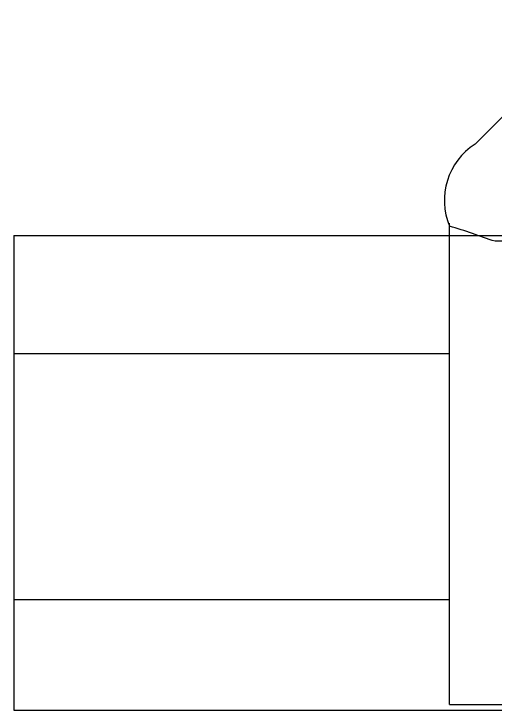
# Model space of a CAD drawing. Header units: millimetres. Extents: x -633009578 to 5705885, y -633235091 to 2571734.
# Drawn here: x 2462589 to 2462997, y 1994672 to 1995264 of the extents above; entities that cross this region are included whole.
import ezdxf

# ---------------------------------------------------------------- set-up
doc = ezdxf.new("R2010")
doc.units = ezdxf.units.MM
doc.header["$LTSCALE"] = 1000
doc.header["$MEASUREMENT"] = 0
doc.layers.get('0').update_dxf_attribs({"color": 9})
doc.layers.add('E-WIRE-系统', color=3, linetype='Continuous')

# ---------------------------------------------------------------- blocks, each defined once
blk = doc.blocks.new('G$CF4FACE3C')
at = {"layer": 'E-WIRE-系统'}
for p, q in [((-1796.73, -1051.85), (-1939.14, -1194.26)), ((-1958.77, -1624.73), (-1958.77, -1254.92)), ((-2293.02, -1264.58), (-1072.06, -1264.58)), ((-1751.65, -1268.96), (-1923.8, -1268.96)), ((-2293.02, -1355.03), (-1958.77, -1355.03)), ((-2293.02, -1543.96), (-1958.77, -1543.96)), ((-1958.77, -1624.73), (-1751.65, -1624.73)), ((-2293.02, -1629.02), (-1072.06, -1629.02))]:
    blk.add_line(p, q, dxfattribs=at)
blk.add_lwpolyline([(-2293.02, -1264.58), (-2293.02, -1629.02)], dxfattribs=at)
blk.add_arc((-1911.23, -1237.55), 51.51, 122.8106, 202.6245, dxfattribs=at)
blk.add_open_spline([(-1923.8, -1268.96), (-1935.63, -1264.9), (-1946.76, -1260.78), (-1958.77, -1257.37)], degree=3, dxfattribs=at)

msp = doc.modelspace()

# ---------------------------------------------------------------- block references
at = {"xscale": 1.10592, "yscale": 1.10592, "zscale": 1.10592}
msp.add_blockref('G$CF4FACE3C', (2465124.5, 1996473.94, -46.08), dxfattribs=at)

doc.saveas('drawing.dxf')
